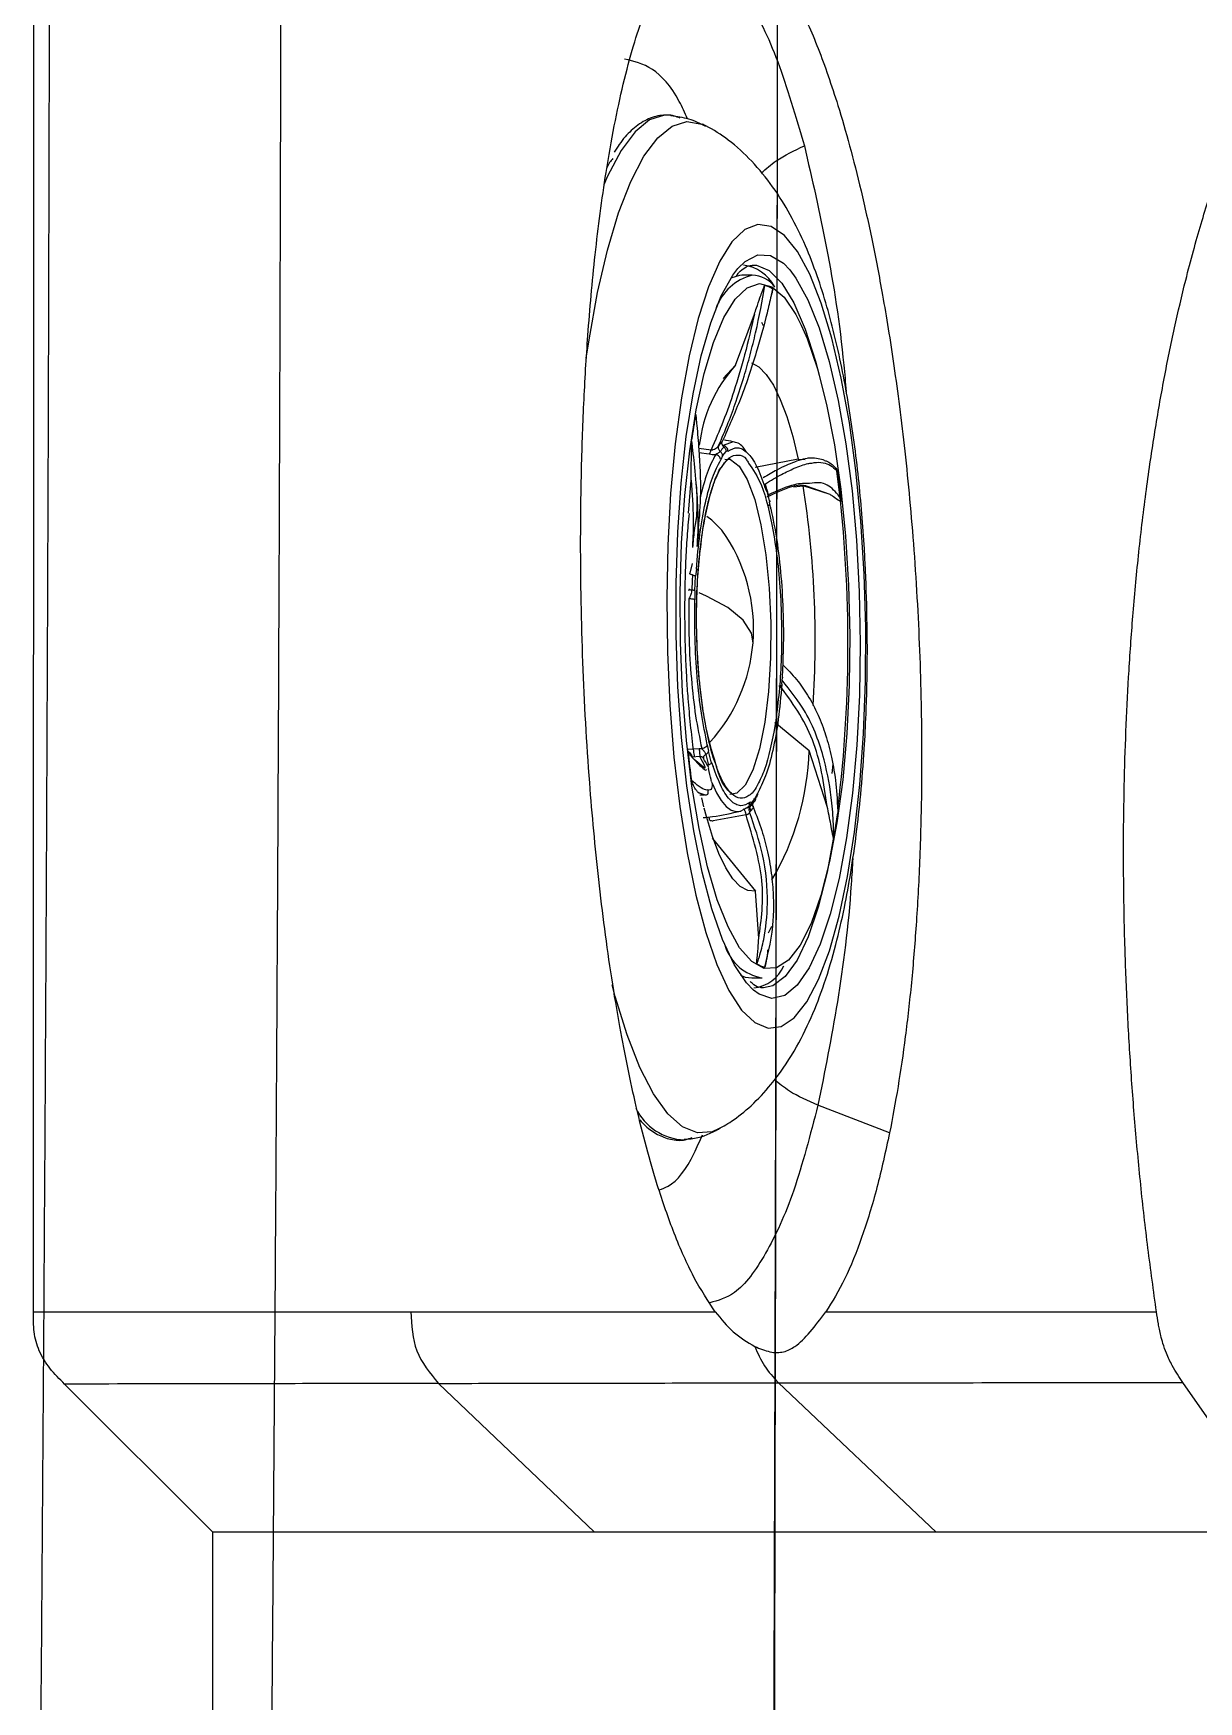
# Model space of a CAD drawing. Header units: inches. Extents: x 2 to 87, y 6 to 129.
# Drawn here: x 9.291 to 11.562, y 36.409 to 39.662 of the extents above; entities that cross this region are included whole.
import ezdxf

# ---------------------------------------------------------------- set-up
doc = ezdxf.new("R2010")
doc.units = ezdxf.units.IN
doc.header["$MEASUREMENT"] = 0
doc.layers.add('1', color=4, linetype='Continuous')

# ---------------------------------------------------------------- blocks, each defined once
blk = doc.blocks.new('2020 HS PILLOW')
at = {"layer": '1', "color": 2}
for points, knots in [([(5.8034, -0.0127), (5.5758, -0.0117), (5.1207, -0.0097), (4.4379, -0.0073), (3.7551, -0.0052), (3.0724, -0.0034), (2.3896, -0.0021), (1.7069, -0.001), (1.0241, -0.0003), (0.3414, 0), (-0.3414, 0), (-1.0241, -0.0003), (-1.7069, -0.001), (-2.3896, -0.0021), (-3.0724, -0.0034), (-3.7551, -0.0052), (-4.4379, -0.0073), (-5.1207, -0.0097), (-5.5758, -0.0117), (-5.8034, -0.0127)], [0, 0, 0, 0, 0.058824, 0.117648, 0.176472, 0.235295, 0.294119, 0.352942, 0.411765, 0.470588, 0.529412, 0.588235, 0.647058, 0.705881, 0.764705, 0.823528, 0.882352, 0.941176, 1, 1, 1, 1]), ([(5.8027, -0.0093), (4.0523, -0.005), (0.1838, 0.0045), (-3.6846, -0.0044), (-5.8027, -0.0093)], [0, 0, 0, 0, 0.452479, 1, 1, 1, 1]), ([(-5.1105, -0.9929), (-5.0125, -0.992), (-4.8162, -0.9901), (-4.5213, -0.9874), (-4.2256, -0.9849), (-3.929, -0.9826), (-3.6317, -0.9804), (-3.3335, -0.9784), (-3.0345, -0.9766), (-2.7347, -0.9749), (-2.4341, -0.9734), (-2.1327, -0.9721), (-1.8304, -0.9709), (-1.5274, -0.9699), (-1.2235, -0.9691), (-0.9188, -0.9685), (-0.6132, -0.968), (-0.3069, -0.9677), (0.0908, -0.9676), (0.5785, -0.9679), (1.1551, -0.9689), (1.7288, -0.9705), (2.2996, -0.9727), (2.8674, -0.9755), (3.4323, -0.979), (3.9943, -0.983), (4.5534, -0.9876), (4.9251, -0.9912), (5.1105, -0.9929)], [0, 0, 0, 0, 0.028776, 0.057631, 0.086566, 0.11558, 0.144673, 0.173846, 0.203098, 0.232429, 0.26184, 0.291331, 0.320902, 0.350552, 0.380282, 0.410091, 0.439981, 0.46995, 0.5, 0.556693, 0.613101, 0.669223, 0.725062, 0.780616, 0.835887, 0.890874, 0.945579, 1, 1, 1, 1]), ([(5.1101, -1.4421), (5.0128, -1.4412), (4.8181, -1.4394), (4.5261, -1.4369), (4.2341, -1.4345), (3.9421, -1.4324), (3.6501, -1.4303), (3.3581, -1.4285), (3.0661, -1.4267), (2.7741, -1.4252), (2.4821, -1.4238), (2.1901, -1.4225), (1.8981, -1.4214), (1.606, -1.4205), (1.314, -1.4197), (1.022, -1.4191), (0.73, -1.4186), (0.438, -1.4183), (0.146, -1.4182), (-0.146, -1.4182), (-0.438, -1.4183), (-0.73, -1.4186), (-1.022, -1.4191), (-1.314, -1.4197), (-1.606, -1.4205), (-1.8981, -1.4214), (-2.1901, -1.4225), (-2.4821, -1.4238), (-2.7741, -1.4252), (-3.0661, -1.4267), (-3.3581, -1.4285), (-3.6501, -1.4303), (-3.9421, -1.4324), (-4.2341, -1.4345), (-4.5261, -1.4369), (-4.8181, -1.4394), (-5.0128, -1.4412), (-5.1101, -1.4421)], [0, 0, 0, 0, 0.028576, 0.05715, 0.085725, 0.114298, 0.142871, 0.171443, 0.200015, 0.228587, 0.257158, 0.285728, 0.314298, 0.342868, 0.371438, 0.400008, 0.428577, 0.457146, 0.485715, 0.514285, 0.542854, 0.571423, 0.599992, 0.628562, 0.657132, 0.685702, 0.714272, 0.742842, 0.771413, 0.799985, 0.828557, 0.857129, 0.885702, 0.914275, 0.94285, 0.971424, 1, 1, 1, 1])]:
    blk.add_open_spline(points, degree=3, knots=knots, dxfattribs=at)
blk = doc.blocks.new('2026 STRIDE')
at = {"layer": '1', "color": 3}
for p, q in [((6.9581, 16.0595), (6.9599, 23.1998)), ((8.359, 18.1003), (8.3609, 18.1003)), ((8.3588, 18.0806), (8.3387, 18.0803)), ((8.3266, 17.9051), (8.3632, 18.0044)), ((8.3811, 17.9817), (8.3779, 17.9886)), ((8.0357, 17.9187), (8.041, 17.9546)), ((8.3266, 17.9051), (8.3024, 17.8788)), ((8.2551, 17.735), (8.2754, 17.732)), ((8.2552, 17.7433), (8.2787, 17.7398)), ((8.3014, 17.7285), (8.2977, 17.7203)), ((8.3014, 17.7285), (8.3083, 17.7367)), ((8.3218, 17.7555), (8.3026, 17.7486)), ((8.3026, 17.7486), (8.3038, 17.7452)), ((8.3121, 17.7375), (8.3083, 17.7367)), ((8.4484, 17.7218), (8.365, 17.7054)), ((8.4484, 17.7218), (8.4622, 17.7212)), ((8.4767, 17.724), (8.4676, 17.7239)), ((8.2349, 17.6164), (8.2399, 17.6807)), ((8.3875, 17.6586), (8.3838, 17.6677)), ((8.393, 17.641), (8.3873, 17.6621)), ((8.4393, 17.668), (8.4583, 17.6697)), ((8.5107, 17.6529), (8.4583, 17.6697)), ((8.5107, 17.6529), (8.465, 17.6691)), ((8.3875, 17.6586), (8.393, 17.6381)), ((8.3953, 17.6253), (8.393, 17.6381)), ((8.2421, 17.5185), (8.2376, 17.4994)), ((8.2502, 17.5074), (8.2486, 17.4937)), ((8.2362, 17.4683), (8.2351, 17.4649)), ((8.2473, 17.465), (8.2486, 17.4937)), ((8.2473, 17.465), (8.2474, 17.4478)), ((8.4196, 17.3253), (8.4195, 17.3425)), ((8.4182, 17.2966), (8.4196, 17.3253)), ((8.4167, 17.2829), (8.4182, 17.2966)), ((8.4034, 17.2088), (8.4698, 17.1538)), ((8.2345, 17.1563), (8.2557, 17.1576)), ((8.2569, 17.1419), (8.2423, 17.141)), ((8.2557, 17.1576), (8.2607, 17.1574)), ((8.2715, 17.1651), (8.2738, 17.1522)), ((8.2793, 17.1317), (8.2738, 17.1522)), ((8.5053, 17.0446), (8.4698, 17.1538)), ((8.2457, 17.1368), (8.2641, 17.1218)), ((8.2632, 17.1402), (8.2641, 17.1413)), ((8.2793, 17.1317), (8.2831, 17.1227)), ((8.5151, 17.1087), (8.5169, 17.1274)), ((8.257, 17.0702), (8.2535, 17.0721)), ((8.2535, 17.0721), (8.2637, 17.0686)), ((8.257, 17.0673), (8.2663, 17.0674)), ((8.265, 17.0437), (8.2609, 17.0615)), ((8.3548, 17.0528), (8.3586, 17.0536)), ((8.3569, 17.0469), (8.3644, 17.056)), ((8.3655, 17.0619), (8.3586, 17.0536)), ((8.3655, 17.0619), (8.3691, 17.07)), ((8.3469, 17.0284), (8.2828, 17.0169)), ((8.3565, 17.0366), (8.3541, 17.0432)), ((8.2808, 16.9828), (8.3652, 16.8795)), ((8.3717, 16.7873), (8.3652, 16.8795)), ((8.3909, 16.798), (8.3973, 16.8115)), ((8.358, 16.7104), (8.3781, 16.7107)), ((8.3807, 16.691), (8.376, 16.6912)), ((8.6268, 16.4087), (8.4871, 16.4624)), ((7.3076, 15.6296), (7.0189, 15.9185)), ((7.7476, 15.9198), (8.0518, 15.6296)), ((8.41, 15.9209), (8.7172, 15.6296)), ((9.4017, 15.6296), (9.1985, 15.9216)), ((7.3076, 12.0853), (7.3076, 15.6296))]:
    blk.add_line(p, q, dxfattribs=at)
at = {"layer": '1', "color": 3, "flags": 128}
for points in [[(8.041, 17.9546), (8.0576, 18.0466), (8.0769, 18.1295), (8.0986, 18.2021), (8.1224, 18.2633), (8.148, 18.3123), (8.175, 18.3484), (8.2031, 18.3711), (8.2318, 18.3801), (8.2607, 18.3753), (8.2654, 18.3732)], [(8.1992, 18.3921), (8.1881, 18.3923), (8.159, 18.3832), (8.1306, 18.3602), (8.1033, 18.3236), (8.0773, 18.2739), (8.07, 18.2568)], [(8.221, 17.8415), (8.2089, 17.7515), (8.2, 17.6552), (8.1944, 17.5543), (8.1923, 17.4506), (8.1936, 17.3458), (8.1983, 17.242), (8.2064, 17.1409), (8.2178, 17.0444), (8.2321, 16.9541), (8.2492, 16.8717), (8.2687, 16.7987), (8.2903, 16.7363), (8.3137, 16.6857), (8.3383, 16.6478), (8.3639, 16.6232), (8.3898, 16.6124), (8.4156, 16.6156), (8.4409, 16.6327), (8.4653, 16.6635), (8.4882, 16.7073), (8.5094, 16.7634), (8.5283, 16.8308), (8.5447, 16.9082), (8.5583, 16.9944), (8.5688, 17.0877), (8.5761, 17.1866), (8.58, 17.2891), (8.5804, 17.3936), (8.5774, 17.4981), (8.5709, 17.6008), (8.5612, 17.6998), (8.5483, 17.7934), (8.5326, 17.88), (8.5142, 17.9578), (8.4936, 18.0257), (8.4711, 18.0823), (8.447, 18.1267), (8.4219, 18.158), (8.3961, 18.1757), (8.3702, 18.1795), (8.3445, 18.1693), (8.3196, 18.1454), (8.2959, 18.108), (8.2738, 18.058), (8.2538, 17.9961), (8.236, 17.9235), (8.221, 17.8415)], [(8.3312, 18.0935), (8.3451, 18.1072), (8.3697, 18.1202), (8.3948, 18.1191), (8.4197, 18.1039), (8.432, 18.0911)], [(8.3614, 16.6867), (8.3477, 16.7008), (8.3237, 16.7365), (8.3011, 16.785), (8.2802, 16.8454), (8.2615, 16.9165), (8.2452, 16.997), (8.2318, 17.0852), (8.2214, 17.1794), (8.2143, 17.2779), (8.2107, 17.3787), (8.2105, 17.4798), (8.2138, 17.5793), (8.2205, 17.6752), (8.2305, 17.7657), (8.2437, 17.8489), (8.2596, 17.9234), (8.2782, 17.9876), (8.2988, 18.0403), (8.3213, 18.0804), (8.3312, 18.0935)], [(8.3609, 18.1003), (8.3673, 18.0999), (8.3922, 18.0894), (8.4166, 18.0648), (8.4401, 18.0266), (8.4622, 17.9755), (8.4824, 17.9126), (8.4897, 17.885)], [(8.432, 18.0911), (8.4441, 18.0749), (8.4674, 18.0327), (8.4892, 17.9781), (8.5091, 17.9122), (8.5266, 17.8362), (8.5415, 17.7517), (8.5535, 17.6602), (8.5622, 17.5636), (8.5676, 17.4638), (8.5695, 17.3626), (8.568, 17.262), (8.5629, 17.1641), (8.5545, 17.0707), (8.5429, 16.9836)], [(8.5241, 17.0128), (8.5099, 16.9372), (8.4929, 16.8713), (8.4737, 16.8166), (8.4525, 16.7743), (8.4299, 16.7453), (8.4062, 16.73), (8.3821, 16.729), (8.358, 16.7422), (8.3345, 16.7693), (8.312, 16.8098), (8.291, 16.8628), (8.2721, 16.9271), (8.2555, 17.0015), (8.2416, 17.0842), (8.2307, 17.1735), (8.2231, 17.2677), (8.219, 17.3645), (8.2183, 17.462), (8.2212, 17.5581), (8.2275, 17.6508), (8.2372, 17.738), (8.2499, 17.8179), (8.2656, 17.8888), (8.2837, 17.9492), (8.304, 17.9978), (8.3259, 18.0336), (8.3491, 18.0558), (8.3731, 18.064), (8.3972, 18.0579), (8.4211, 18.0377), (8.4442, 18.0038), (8.4547, 17.983)], [(8.3387, 18.0803), (8.3345, 18.0801), (8.3174, 18.0746)], [(8.4547, 17.983), (8.466, 17.9569), (8.486, 17.8981), (8.5038, 17.8286), (8.5191, 17.7499), (8.5315, 17.6636), (8.5408, 17.5716), (8.5467, 17.4759), (8.5491, 17.3784), (8.548, 17.2814), (8.5434, 17.1867), (8.5354, 17.0966), (8.5241, 17.0128)], [(8.3578, 17.9099), (8.3717, 17.902), (8.3862, 17.8872), (8.4002, 17.8658), (8.4136, 17.8382), (8.4262, 17.8047), (8.4379, 17.7657), (8.4484, 17.7218)], [(8.3058, 17.7217), (8.3166, 17.7211), (8.3334, 17.7084), (8.3493, 17.6821), (8.3638, 17.6432), (8.3761, 17.5935), (8.3856, 17.5351), (8.3921, 17.4705), (8.3952, 17.4027), (8.3947, 17.3345), (8.3907, 17.2689), (8.3834, 17.2089), (8.3731, 17.157), (8.3602, 17.1155), (8.3453, 17.0862), (8.329, 17.0703), (8.3151, 17.068)], [(8.2998, 17.5833), (8.2805, 17.6027), (8.2705, 17.6098)], [(8.3606, 17.3635), (8.3578, 17.3828), (8.3416, 17.4079), (8.3118, 17.4323), (8.2698, 17.4548), (8.2556, 17.4609)], [(8.2816, 17.0889), (8.2895, 17.0715), (8.2987, 17.0562), (8.3081, 17.0448), (8.3178, 17.0376), (8.3275, 17.0346), (8.3321, 17.0347)], [(8.3652, 16.8795), (8.3505, 16.8808), (8.3358, 16.8889), (8.3213, 16.9037), (8.3073, 16.9251), (8.2939, 16.9527), (8.2813, 16.9862), (8.2697, 17.0252), (8.2655, 17.0415)], [(8.3321, 17.0347), (8.3372, 17.0359), (8.3467, 17.0414)], [(8.5249, 17.0322), (8.5195, 16.9952), (8.505, 16.9167), (8.4877, 16.8481), (8.4681, 16.7905), (8.4465, 16.7453), (8.4233, 16.7133), (8.3991, 16.6952), (8.3807, 16.691)], [(8.5429, 16.9836), (8.5284, 16.9045), (8.5111, 16.835), (8.4914, 16.7764), (8.4698, 16.7299), (8.4466, 16.6964), (8.4224, 16.6764), (8.3974, 16.6705), (8.3724, 16.6787), (8.3614, 16.6867)], [(8.2935, 16.4159), (8.281, 16.4106), (8.2521, 16.4085), (8.2232, 16.4202), (8.1946, 16.4457), (8.1669, 16.4844), (8.1402, 16.5359), (8.1151, 16.5994), (8.0919, 16.6741), (8.0858, 16.6968)], [(8.3365, 16.7156), (8.3452, 16.7121), (8.358, 16.7104)]]:
    blk.add_lwpolyline(points, dxfattribs=at)
at = {"layer": '1', "color": 3}
for centre, radius, start, end in [((8.3315, 18.0203), 0.0805, 28.4197, 82.3339), ((8.3849, 17.9816), 0.1024, 104.7649, 159.9709), ((8.3557, 18.0203), 0.0604, 37.8578, 87.0798), ((8.3721, 18.01), 0.0515, 58.9433, 76.9739), ((8.5351, 17.7168), 0.281, 137.922, 173.4432), ((9.7204, 17.5409), 1.4956, 169.6879, 171.5914), ((8.3521, 17.7059), 0.0721, 135.3883, 144.4233), ((8.3535, 17.6962), 0.0698, 135.3882, 144.4233), ((5.8955, 17.362), 2.6501, 353.0276, 7.4001), ((6.461, 17.4109), 2.0849, 6.3426, 7.8681), ((7.8506, 17.5178), 0.5564, 13.9835, 16.2949), ((6.5385, 17.3684), 1.9434, 356.2662, 8.9205), ((8.0317, 17.3909), 0.33, 355.2328, 35.659), ((9.5775, 17.4175), 1.3371, 176.6306, 177.8917), ((8.0317, 17.3909), 0.33, 317.9447, 355.2328), ((10.3059, 17.3808), 2.0849, 186.3426, 187.868), ((8.7912, 17.2762), 0.5387, 193.9829, 196.2952), ((7.9438, 17.1681), 0.5262, 329.5715, 358.4387), ((8.3056, 17.094), 0.0698, 315.3882, 324.4233), ((8.2816, 17.0299), 0.013, 242.7016, 275.2295), ((8.3027, 17.0842), 0.0721, 315.3884, 324.4233), ((7.0464, 17.2508), 1.4957, 349.6879, 351.5916), ((8.3936, 16.8013), 0.092, 198.1877, 260.2173), ((8.3531, 16.7647), 0.0744, 276.8681, 335.6066), ((8.3948, 16.7817), 0.0515, 238.9433, 256.9739), ((8.2306, 16.5038), 0.1091, 205.6074, 267.9371)]:
    blk.add_arc(centre, radius, start, end, dxfattribs=at)
for points, knots in [([(9.147, 16.0591), (9.1412, 16.1005), (9.1298, 16.1826), (9.1159, 16.3062), (9.1045, 16.4283), (9.0956, 16.5485), (9.0891, 16.6666), (9.0849, 16.7794), (9.0828, 16.8878), (9.0825, 16.993), (9.0841, 17.0987), (9.0876, 17.2046), (9.0932, 17.313), (9.1012, 17.4254), (9.1123, 17.5434), (9.1265, 17.6614), (9.1431, 17.7742), (9.1614, 17.8793), (9.1815, 17.9778), (9.2009, 18.0603), (9.2185, 18.1274), (9.2335, 18.1803), (9.2485, 18.2294), (9.2635, 18.2748), (9.2783, 18.3167), (9.2928, 18.3554), (9.3101, 18.3986), (9.3305, 18.4458), (9.3543, 18.4961), (9.3784, 18.5423), (9.4025, 18.5845), (9.4266, 18.6231), (9.4506, 18.6581), (9.4728, 18.6877), (9.4933, 18.7127), (9.5119, 18.734), (9.5307, 18.7538), (9.5495, 18.7721), (9.5685, 18.7891), (9.5874, 18.8048), (9.6246, 18.8328), (9.681, 18.8662), (9.7584, 18.8935), (9.8229, 18.9023), (9.8733, 18.9018), (9.9093, 18.8983), (9.9456, 18.8916), (9.9822, 18.8817), (10.019, 18.8687), (10.0561, 18.8525), (10.0911, 18.8344), (10.1241, 18.8148), (10.1551, 18.7943), (10.1863, 18.7716), (10.2176, 18.7467), (10.2624, 18.7078), (10.3212, 18.6501), (10.3937, 18.567), (10.46, 18.4793), (10.5201, 18.3899), (10.5743, 18.3012), (10.6279, 18.2046), (10.6812, 18.0989), (10.732, 17.9878), (10.78, 17.8725), (10.8259, 17.7511), (10.8663, 17.6331), (10.9048, 17.5092), (10.9353, 17.4009), (10.9653, 17.2835), (10.9912, 17.1715), (11.0156, 17.0529), (11.0378, 16.9312), (11.0577, 16.8043), (11.0752, 16.6705), (11.0902, 16.5279), (11.1016, 16.3763), (11.1089, 16.2156), (11.1095, 16.1114), (11.1097, 16.0602)], [0, 0, 0, 0, 0.0149771, 0.0296905, 0.0441417, 0.0583327, 0.0722648, 0.0859397, 0.0983257, 0.1108928, 0.1236396, 0.1365649, 0.1496673, 0.1638395, 0.1790077, 0.195164, 0.2105997, 0.2251547, 0.2396337, 0.2538678, 0.2628523, 0.2714536, 0.2796732, 0.2875131, 0.2949746, 0.3020592, 0.3087682, 0.3194936, 0.3299053, 0.3400053, 0.3497956, 0.3592779, 0.368454, 0.3773253, 0.3840743, 0.3907467, 0.3973431, 0.4038639, 0.4103096, 0.4166804, 0.4229769, 0.4472221, 0.471047, 0.4944716, 0.5048944, 0.5153171, 0.5257417, 0.5361699, 0.5466038, 0.557045, 0.5674955, 0.5761401, 0.5848276, 0.5935593, 0.6023363, 0.6111599, 0.631397, 0.6521347, 0.6733932, 0.6893795, 0.705918, 0.7230221, 0.7399421, 0.7579698, 0.7747796, 0.7911336, 0.8096716, 0.8231435, 0.8404373, 0.8516412, 0.8677048, 0.8822214, 0.8951613, 0.9118887, 0.9277843, 0.9428298, 0.9625032, 0.9815658, 1, 1, 1, 1]), ([(8.2871, 16.0593), (8.2729, 16.0808), (8.2453, 16.1224), (8.2075, 16.208), (8.1695, 16.3165), (8.1335, 16.4505), (8.1048, 16.5904), (8.0851, 16.7087), (8.0714, 16.8047), (8.0598, 16.9007), (8.0501, 16.9958), (8.0382, 17.136), (8.0276, 17.3248), (8.0238, 17.5286), (8.0257, 17.6968), (8.0304, 17.8318), (8.0372, 17.9466), (8.045, 18.0428), (8.0529, 18.1224), (8.0626, 18.2028), (8.0748, 18.2874), (8.0898, 18.3723), (8.1077, 18.455), (8.1268, 18.5269), (8.1464, 18.5865), (8.1651, 18.6331), (8.1825, 18.6687), (8.1998, 18.698), (8.2175, 18.722), (8.2361, 18.741), (8.2546, 18.7543), (8.2728, 18.7622), (8.2926, 18.7657), (8.3142, 18.7634), (8.3377, 18.7536), (8.3611, 18.7368), (8.3841, 18.7134), (8.4131, 18.6757), (8.4479, 18.616), (8.488, 18.5251), (8.5217, 18.4282), (8.5493, 18.3331), (8.5716, 18.2452), (8.5931, 18.1481), (8.6105, 18.0572), (8.6245, 17.9749), (8.6355, 17.9024), (8.6464, 17.8228), (8.6567, 17.7361), (8.6662, 17.6427), (8.6745, 17.5428), (8.6811, 17.4399), (8.6859, 17.3354), (8.6892, 17.2145), (8.6896, 17.0809), (8.6859, 16.9408), (8.6791, 16.815), (8.6697, 16.7008), (8.6578, 16.5957), (8.6437, 16.4974), (8.6324, 16.4381), (8.6268, 16.4087)], [0, 0, 0, 0, 0.025448, 0.049312, 0.071631, 0.102267, 0.129597, 0.145075, 0.160033, 0.174476, 0.188411, 0.201841, 0.234837, 0.267538, 0.286642, 0.30618, 0.326153, 0.338295, 0.351152, 0.36472, 0.378997, 0.396326, 0.413383, 0.430941, 0.44675, 0.46096, 0.473578, 0.484609, 0.497274, 0.509516, 0.521339, 0.532744, 0.543734, 0.558007, 0.572093, 0.585994, 0.599715, 0.613258, 0.637784, 0.662632, 0.68783, 0.703621, 0.719924, 0.736755, 0.754128, 0.76443, 0.775503, 0.78736, 0.800013, 0.813478, 0.827473, 0.842279, 0.856633, 0.871135, 0.892872, 0.913081, 0.931718, 0.949111, 0.966292, 0.983257, 1, 1, 1, 1]), ([(8.2233, 18.7169), (8.2448, 18.7124), (8.2879, 18.7034), (8.3508, 18.6252), (8.4101, 18.5056), (8.4438, 18.3903), (8.4606, 18.3326)], [0, 0, 0, 0, 0.25, 0.5, 0.75, 1, 1, 1, 1]), ([(8.2332, 18.3853), (8.2278, 18.397), (8.2062, 18.4441), (8.1644, 18.4891), (8.1284, 18.4976), (8.1104, 18.5019)], [0, 0, 0, 0, 0.142705, 0.571352, 1, 1, 1, 1]), ([(8.2186, 18.3866), (8.2149, 18.3882), (8.202, 18.3936), (8.178, 18.393), (8.1493, 18.3835), (8.1233, 18.3636), (8.1038, 18.3426), (8.0935, 18.3257), (8.0903, 18.3206)], [0, 0, 0, 0, 0.082286, 0.283094, 0.493412, 0.70526, 0.910192, 1, 1, 1, 1]), ([(8.2689, 18.3706), (8.2581, 18.376), (8.237, 18.3865), (8.2124, 18.3896), (8.2004, 18.391)], [0, 0, 0, 0, 0.51423, 1, 1, 1, 1]), ([(8.583, 17.3987), (8.5822, 17.4341), (8.5811, 17.4838), (8.5772, 17.556), (8.5729, 17.6161), (8.5664, 17.6857), (8.558, 17.7558), (8.5476, 17.8255), (8.5353, 17.8932), (8.5212, 17.9581), (8.5048, 18.0205), (8.4858, 18.0804), (8.4628, 18.1398), (8.435, 18.1972), (8.4006, 18.2528), (8.3599, 18.3031), (8.3147, 18.3443), (8.2814, 18.3656), (8.2642, 18.3738), (8.2619, 18.3749)], [0, 0, 0, 0, 0.082843, 0.11601, 0.170719, 0.226708, 0.286002, 0.346981, 0.409029, 0.471678, 0.534798, 0.600977, 0.66796, 0.740965, 0.808697, 0.873688, 0.936121, 0.991217, 1, 1, 1, 1]), ([(8.3767, 18.2799), (8.386, 18.2881), (8.4098, 18.3091), (8.4413, 18.3237), (8.4606, 18.3326)], [0, 0, 0, 0, 0.389279, 1, 1, 1, 1]), ([(8.4606, 18.3326), (8.4756, 18.268), (8.5055, 18.1388), (8.532, 17.9712), (8.5406, 17.8712), (8.5421, 17.8539)], [0, 0, 0, 0, 0.45289, 0.90578, 1, 1, 1, 1]), ([(8.0876, 18.3079), (8.0854, 18.3056), (8.0813, 18.3014), (8.0776, 18.2935), (8.0758, 18.2898)], [0, 0, 0, 0, 0.533796, 1, 1, 1, 1]), ([(8.3275, 18.079), (8.3292, 18.0811), (8.3353, 18.0887), (8.345, 18.0955), (8.3537, 18.1001), (8.3583, 18.0997), (8.3598, 18.0996)], [0, 0, 0, 0, 0.132892, 0.470308, 0.82691, 1, 1, 1, 1]), ([(8.2934, 17.7479), (8.2999, 17.7629), (8.3124, 17.7918), (8.3289, 17.8374), (8.343, 17.8819), (8.3555, 17.9265), (8.3709, 17.9886), (8.3784, 18.0306), (8.3837, 18.0601)], [0, 0, 0, 0, 0.135552, 0.260798, 0.405842, 0.535564, 0.673856, 1, 1, 1, 1]), ([(8.3986, 18.0541), (8.3985, 18.0535), (8.3982, 18.052), (8.3973, 18.0474), (8.3941, 18.0327), (8.3859, 17.9971), (8.3682, 17.9322), (8.3404, 17.8458), (8.3131, 17.7844), (8.3007, 17.7565)], [0, 0, 0, 0, 0.007325, 0.019566, 0.058651, 0.192116, 0.441769, 0.746986, 1, 1, 1, 1]), ([(8.3632, 18.0044), (8.3646, 18.0085), (8.3683, 18.0196), (8.3733, 18.0342), (8.3777, 18.0467), (8.3804, 18.0538), (8.382, 18.0576), (8.3829, 18.0594), (8.3834, 18.0601), (8.3836, 18.0601), (8.3837, 18.0601)], [0, 0, 0, 0, 0.191797, 0.519572, 0.729704, 0.856737, 0.930022, 0.970712, 0.992634, 1, 1, 1, 1]), ([(8.3986, 18.0541), (8.3987, 18.054), (8.3987, 18.054), (8.3988, 18.0538), (8.3988, 18.0535), (8.3988, 18.053), (8.3987, 18.052), (8.3981, 18.0485), (8.3972, 18.0449), (8.3962, 18.0422), (8.396, 18.0416)], [0, 0, 0, 0, 0.023934, 0.048104, 0.069985, 0.093899, 0.134788, 0.262482, 0.849683, 1, 1, 1, 1]), ([(8.3632, 18.0044), (8.3574, 17.9785), (8.3466, 17.9309), (8.3254, 17.859), (8.3035, 17.7962), (8.2869, 17.7584), (8.2787, 17.7398)], [0, 0, 0, 0, 0.317509, 0.5834805, 0.7948327, 1, 1, 1, 1]), ([(8.2489, 17.8086), (8.249, 17.8078), (8.2493, 17.8054), (8.25, 17.7985), (8.2522, 17.7765), (8.2562, 17.7269), (8.2598, 17.6563), (8.2558, 17.6092), (8.2539, 17.5868)], [0, 0, 0, 0, 0.010941, 0.029225, 0.08761, 0.286985, 0.659919, 1, 1, 1, 1]), ([(8.2399, 17.6807), (8.24, 17.6855), (8.2402, 17.6986), (8.2404, 17.7176), (8.2404, 17.7354), (8.2405, 17.7478), (8.2404, 17.7555), (8.2408, 17.7592), (8.2409, 17.7596)], [0, 0, 0, 0, 0.191782, 0.518998, 0.728969, 0.85611, 0.98384, 1, 1, 1, 1]), ([(8.2518, 17.5513), (8.2526, 17.5636), (8.2545, 17.5926), (8.2525, 17.6449), (8.248, 17.7025), (8.2431, 17.7415), (8.2409, 17.7596)], [0, 0, 0, 0, 0.2042425, 0.4843169, 0.7616322, 1, 1, 1, 1]), ([(8.2878, 17.7309), (8.282, 17.72), (8.2706, 17.6987), (8.2618, 17.6635), (8.2574, 17.6462)], [0, 0, 0, 0, 0.5102008, 1, 1, 1, 1]), ([(8.2754, 17.732), (8.2757, 17.7324), (8.2763, 17.7331), (8.2772, 17.735), (8.2781, 17.7373), (8.2785, 17.739), (8.2787, 17.7398)], [0, 0, 0, 0, 0.245337, 0.5, 0.754663, 1, 1, 1, 1]), ([(8.2754, 17.732), (8.2773, 17.7316), (8.2814, 17.7309), (8.2855, 17.7309), (8.2878, 17.7309)], [0, 0, 0, 0, 0.459354, 1, 1, 1, 1]), ([(8.2787, 17.7398), (8.2794, 17.7399), (8.2809, 17.74), (8.284, 17.7408), (8.2876, 17.7424), (8.2913, 17.7449), (8.2927, 17.7469), (8.2934, 17.7479)], [0, 0, 0, 0, 0.111469, 0.230184, 0.482261, 0.743373, 1, 1, 1, 1]), ([(8.2967, 17.7368), (8.2954, 17.7356), (8.2932, 17.7335), (8.2894, 17.7317), (8.2878, 17.7309)], [0, 0, 0, 0, 0.571403, 1, 1, 1, 1]), ([(8.3038, 17.7452), (8.303, 17.746), (8.3014, 17.7476), (8.3001, 17.7508), (8.2999, 17.7539), (8.3005, 17.7557), (8.3007, 17.7565)], [0, 0, 0, 0, 0.266689, 0.531115, 0.778754, 1, 1, 1, 1]), ([(8.3018, 17.7095), (8.3059, 17.7152), (8.3153, 17.7282), (8.3309, 17.7304), (8.344, 17.7288), (8.3506, 17.7164), (8.352, 17.7138)], [0, 0, 0, 0, 0.25498, 0.587103, 0.912323, 1, 1, 1, 1]), ([(8.3266, 17.7546), (8.3205, 17.7561), (8.3133, 17.7579), (8.306, 17.7587), (8.3049, 17.7589)], [0, 0, 0, 0, 0.851304, 1, 1, 1, 1]), ([(8.3121, 17.7375), (8.3182, 17.7409), (8.3305, 17.7477), (8.3495, 17.7366), (8.3678, 17.7113), (8.3785, 17.6821), (8.3838, 17.6677)], [0, 0, 0, 0, 0.247011, 0.5, 0.752989, 1, 1, 1, 1]), ([(8.3469, 17.737), (8.345, 17.74), (8.3369, 17.7525), (8.3283, 17.7542), (8.3218, 17.7555)], [0, 0, 0, 0, 0.235443, 1, 1, 1, 1]), ([(8.2502, 17.5074), (8.2522, 17.5306), (8.2564, 17.5776), (8.2674, 17.6381), (8.2811, 17.6884), (8.2922, 17.7097), (8.2977, 17.7203)], [0, 0, 0, 0, 0.247011, 0.5, 0.752989, 1, 1, 1, 1]), ([(8.2521, 17.4739), (8.2522, 17.4781), (8.253, 17.4962), (8.2555, 17.5272), (8.2598, 17.566), (8.2654, 17.6023), (8.2723, 17.6351), (8.28, 17.6631), (8.2882, 17.6854), (8.2954, 17.7006), (8.2999, 17.7071), (8.3015, 17.7094)], [0, 0, 0, 0, 0.039065, 0.168126, 0.297512, 0.43142, 0.565047, 0.695747, 0.820527, 0.935307, 1, 1, 1, 1]), ([(8.2628, 17.5853), (8.2692, 17.617), (8.2792, 17.6656), (8.294, 17.7007), (8.3006, 17.7081), (8.3018, 17.7095)], [0, 0, 0, 0, 0.6002376, 0.923356, 1, 1, 1, 1]), ([(8.3015, 17.7094), (8.3023, 17.7107), (8.3047, 17.7146), (8.3091, 17.7193), (8.3145, 17.7237), (8.3157, 17.7242), (8.3162, 17.7244)], [0, 0, 0, 0, 0.134764, 0.421908, 0.791421, 1, 1, 1, 1]), ([(8.352, 17.7138), (8.3606, 17.7017), (8.3792, 17.6754), (8.3977, 17.5991), (8.4089, 17.522), (8.4148, 17.4557), (8.4158, 17.4097), (8.4163, 17.3866)], [0, 0, 0, 0, 0.244762, 0.531076, 0.685203, 0.842602, 1, 1, 1, 1]), ([(8.5001, 17.7194), (8.4918, 17.7218), (8.4756, 17.7265), (8.4435, 17.7181), (8.4121, 17.7038), (8.3896, 17.6906), (8.3805, 17.6853)], [0, 0, 0, 0, 0.300536, 0.584005, 0.831571, 1, 1, 1, 1]), ([(8.3846, 17.6739), (8.3954, 17.6803), (8.4157, 17.6922), (8.4432, 17.7054), (8.4628, 17.7128), (8.4729, 17.714), (8.4755, 17.7143)], [0, 0, 0, 0, 0.301298, 0.564334, 0.887508, 1, 1, 1, 1]), ([(8.4755, 17.7143), (8.4785, 17.7148), (8.488, 17.7165), (8.5012, 17.7145), (8.5155, 17.7084), (8.5226, 17.7005), (8.5263, 17.6964)], [0, 0, 0, 0, 0.129205, 0.414369, 0.69825, 1, 1, 1, 1]), ([(8.5001, 17.7194), (8.502, 17.7187), (8.5072, 17.7167), (8.5139, 17.7124), (8.5196, 17.7072), (8.5229, 17.7032), (8.5247, 17.7004), (8.5257, 17.6984), (8.5261, 17.6972), (8.5262, 17.6965), (8.5263, 17.6964)], [0, 0, 0, 0, 0.191801, 0.519634, 0.729787, 0.856818, 0.93009, 0.970764, 0.992671, 1, 1, 1, 1]), ([(8.2399, 17.6807), (8.2418, 17.6549), (8.2453, 17.6086), (8.2435, 17.5693), (8.2426, 17.5518)], [0, 0, 0, 0, 0.556258, 1, 1, 1, 1]), ([(8.2499, 17.6722), (8.2509, 17.6528), (8.2529, 17.6147), (8.2464, 17.5867), (8.2432, 17.5729)], [0, 0, 0, 0, 0.5075989, 1, 1, 1, 1]), ([(8.4708, 17.6744), (8.4616, 17.6745), (8.4399, 17.6747), (8.4085, 17.6604), (8.3905, 17.6523)], [0, 0, 0, 0, 0.426283, 1, 1, 1, 1]), ([(8.465, 17.6691), (8.4642, 17.6694), (8.4479, 17.6756), (8.4186, 17.6621), (8.3909, 17.6492)], [0, 0, 0, 0, 0.053431, 1, 1, 1, 1]), ([(8.5331, 17.6413), (8.533, 17.6416), (8.5325, 17.6424), (8.5312, 17.6448), (8.5267, 17.6521), (8.5144, 17.6658), (8.4972, 17.6781), (8.4772, 17.6753), (8.4708, 17.6744)], [0, 0, 0, 0, 0.013104, 0.035002, 0.104922, 0.343683, 0.790296, 1, 1, 1, 1]), ([(8.3905, 17.6523), (8.3908, 17.6517), (8.3915, 17.6508), (8.3914, 17.6496), (8.3906, 17.6488), (8.3898, 17.6484), (8.3887, 17.6482), (8.3878, 17.6481), (8.3873, 17.6481)], [0, 0, 0, 0, 0.277558, 0.532524, 0.651825, 0.767232, 0.882131, 1, 1, 1, 1]), ([(8.3929, 17.6411), (8.3931, 17.6407), (8.3933, 17.6397), (8.3931, 17.6387), (8.393, 17.6381)], [0, 0, 0, 0, 0.468767, 1, 1, 1, 1]), ([(8.5331, 17.6413), (8.5331, 17.6412), (8.5332, 17.6409), (8.5332, 17.6406), (8.5331, 17.6402), (8.533, 17.6399), (8.5327, 17.6395), (8.5315, 17.6392), (8.5264, 17.6417), (8.5194, 17.647), (8.5129, 17.6514), (8.5107, 17.6529)], [0, 0, 0, 0, 0.005501, 0.011055, 0.016084, 0.02158, 0.030977, 0.060324, 0.195274, 0.730604, 1, 1, 1, 1]), ([(8.2281, 17.3937), (8.2279, 17.4188), (8.2278, 17.4542), (8.2291, 17.5052), (8.231, 17.5471), (8.2336, 17.5867), (8.2358, 17.6086), (8.2366, 17.6162)], [0, 0, 0, 0, 0.322673, 0.453836, 0.668298, 0.885649, 1, 1, 1, 1]), ([(8.2527, 17.6207), (8.2502, 17.6083), (8.2459, 17.5868), (8.2436, 17.5605), (8.2426, 17.5494)], [0, 0, 0, 0, 0.575301, 1, 1, 1, 1]), ([(8.3953, 17.6253), (8.3994, 17.6054), (8.4076, 17.5652), (8.4156, 17.4937), (8.4201, 17.4181), (8.4197, 17.3675), (8.4195, 17.3425)], [0, 0, 0, 0, 0.2470114, 0.5, 0.7529886, 1, 1, 1, 1]), ([(8.2881, 17.1272), (8.2805, 17.1526), (8.2685, 17.1929), (8.2579, 17.2685), (8.2522, 17.3345), (8.25, 17.4032), (8.2513, 17.491), (8.2583, 17.5482), (8.2628, 17.5853)], [0, 0, 0, 0, 0.224158, 0.355654, 0.489942, 0.624229, 0.755726, 1, 1, 1, 1]), ([(8.2523, 17.5513), (8.2529, 17.5593), (8.2537, 17.5717), (8.2549, 17.5827), (8.2553, 17.5866)], [0, 0, 0, 0, 0.645569, 1, 1, 1, 1]), ([(8.2413, 17.4667), (8.2408, 17.4637), (8.2398, 17.4577), (8.2371, 17.4522), (8.2358, 17.4494)], [0, 0, 0, 0, 0.490746, 1, 1, 1, 1]), ([(8.2507, 17.394), (8.2506, 17.4166), (8.2505, 17.4435), (8.2518, 17.4696), (8.2521, 17.4739)], [0, 0, 0, 0, 0.835866, 1, 1, 1, 1]), ([(8.2358, 17.4494), (8.2355, 17.4233), (8.2351, 17.371), (8.2398, 17.2932), (8.248, 17.2197), (8.2565, 17.1781), (8.2607, 17.1574)], [0, 0, 0, 0, 0.25, 0.5, 0.75, 1, 1, 1, 1]), ([(8.2715, 17.1651), (8.2675, 17.1849), (8.2593, 17.2251), (8.2513, 17.2966), (8.2467, 17.3722), (8.2472, 17.4228), (8.2474, 17.4478)], [0, 0, 0, 0, 0.247011, 0.5, 0.752989, 1, 1, 1, 1]), ([(8.2468, 17.1413), (8.2462, 17.1451), (8.2433, 17.1641), (8.2389, 17.2026), (8.2345, 17.2504), (8.2314, 17.2961), (8.2291, 17.3423), (8.2284, 17.3756), (8.2281, 17.3937)], [0, 0, 0, 0, 0.055216, 0.272943, 0.478776, 0.629704, 0.79922, 1, 1, 1, 1]), ([(8.288, 17.1272), (8.2864, 17.1315), (8.28, 17.1483), (8.2713, 17.1854), (8.2629, 17.2326), (8.2577, 17.2745), (8.2542, 17.3128), (8.2517, 17.3516), (8.2511, 17.3795), (8.2507, 17.394)], [0, 0, 0, 0, 0.073299, 0.289676, 0.474304, 0.619109, 0.731905, 0.860199, 1, 1, 1, 1]), ([(8.2895, 16.4138), (8.2993, 16.4192), (8.3222, 16.4318), (8.3591, 16.4618), (8.4021, 16.5079), (8.442, 16.5668), (8.4747, 16.6323), (8.5008, 16.7006), (8.5217, 16.7714), (8.5384, 16.8442), (8.5516, 16.9163), (8.5622, 16.9899), (8.5711, 17.0704), (8.5772, 17.149), (8.5809, 17.2212), (8.5829, 17.2866), (8.5836, 17.3447), (8.5832, 17.3834), (8.583, 17.3987)], [0, 0, 0, 0, 0.03738, 0.087746, 0.144764, 0.226151, 0.304686, 0.381328, 0.464123, 0.53731, 0.602543, 0.66984, 0.735835, 0.809424, 0.863848, 0.909484, 0.964331, 1, 1, 1, 1]), ([(8.4163, 17.3866), (8.4161, 17.364), (8.4158, 17.2993), (8.4087, 17.2421), (8.404, 17.205)], [0, 0, 0, 0, 0.349939, 1, 1, 1, 1]), ([(8.4185, 17.3211), (8.4277, 17.3118), (8.4455, 17.2937), (8.4684, 17.2608), (8.4875, 17.2247), (8.5029, 17.1839), (8.5146, 17.1392), (8.5231, 17.0884), (8.525, 17.0512), (8.526, 17.0321)], [0, 0, 0, 0, 0.136039, 0.261937, 0.40799, 0.540278, 0.678402, 0.83502, 1, 1, 1, 1]), ([(8.4167, 17.2829), (8.4146, 17.2597), (8.4105, 17.2127), (8.3995, 17.1522), (8.3857, 17.1019), (8.3746, 17.0806), (8.3691, 17.07)], [0, 0, 0, 0, 0.2470114, 0.5, 0.7529886, 1, 1, 1, 1]), ([(8.5053, 17.0446), (8.4986, 17.0899), (8.4849, 17.1815), (8.4365, 17.2479), (8.4121, 17.2815)], [0, 0, 0, 0, 0.494868, 1, 1, 1, 1]), ([(8.5179, 16.9831), (8.5179, 16.984), (8.5179, 16.9863), (8.5178, 16.9933), (8.5173, 17.0153), (8.514, 17.065), (8.5001, 17.1431), (8.469, 17.2264), (8.4333, 17.2707), (8.4171, 17.2908)], [0, 0, 0, 0, 0.007324, 0.019565, 0.058649, 0.192116, 0.441769, 0.746986, 1, 1, 1, 1]), ([(8.418, 17.295), (8.4181, 17.2951), (8.4185, 17.2954), (8.4186, 17.296), (8.4183, 17.2964), (8.4182, 17.2966)], [0, 0, 0, 0, 0.221233, 0.620071, 1, 1, 1, 1]), ([(8.404, 17.205), (8.3977, 17.1724), (8.3881, 17.1233), (8.3742, 17.0962), (8.3696, 17.0871)], [0, 0, 0, 0, 0.663087, 1, 1, 1, 1]), ([(8.2337, 17.1504), (8.2337, 17.1506), (8.2337, 17.1508), (8.2337, 17.1512), (8.2337, 17.1515), (8.2338, 17.1518), (8.2339, 17.1522), (8.2346, 17.1525), (8.2373, 17.1499), (8.2402, 17.1452), (8.2422, 17.1411), (8.2427, 17.1401)], [0, 0, 0, 0, 0.006024, 0.012108, 0.017616, 0.023635, 0.033927, 0.066068, 0.213869, 0.800177, 1, 1, 1, 1]), ([(8.2337, 17.1504), (8.234, 17.1501), (8.2347, 17.1493), (8.2367, 17.1469), (8.2429, 17.1397), (8.2553, 17.1259), (8.2684, 17.1136), (8.2699, 17.1162), (8.2704, 17.117)], [0, 0, 0, 0, 0.012955, 0.034605, 0.103733, 0.33979, 0.781343, 1, 1, 1, 1]), ([(8.2557, 17.1576), (8.2557, 17.157), (8.2558, 17.1557), (8.256, 17.1535), (8.2563, 17.1509), (8.2565, 17.1483), (8.2566, 17.1459), (8.2568, 17.144), (8.2568, 17.1426), (8.2569, 17.1421), (8.2569, 17.1419)], [0, 0, 0, 0, 0.112211, 0.235183, 0.366441, 0.502102, 0.637431, 0.767756, 0.88937, 1, 1, 1, 1]), ([(8.2642, 17.1379), (8.2641, 17.1384), (8.2638, 17.1394), (8.2625, 17.1406), (8.261, 17.1413), (8.2597, 17.1416), (8.2583, 17.1418), (8.2573, 17.1419), (8.2569, 17.1419)], [0, 0, 0, 0, 0.2775578, 0.5325236, 0.6518255, 0.7672317, 0.8821311, 1, 1, 1, 1]), ([(8.2641, 17.1218), (8.2644, 17.1216), (8.2721, 17.1151), (8.2644, 17.1288), (8.2569, 17.1419)], [0, 0, 0, 0, 0.037895, 1, 1, 1, 1]), ([(8.2607, 17.1574), (8.2614, 17.1565), (8.2623, 17.1554), (8.2639, 17.1537), (8.2656, 17.1518), (8.2674, 17.1491), (8.2681, 17.147), (8.2685, 17.146)], [0, 0, 0, 0, 0.224307, 0.303573, 0.473827, 0.745729, 1, 1, 1, 1]), ([(8.2685, 17.146), (8.2676, 17.1454), (8.2658, 17.1442), (8.2642, 17.142), (8.2637, 17.1398), (8.2641, 17.1385), (8.2642, 17.1379)], [0, 0, 0, 0, 0.266689, 0.531115, 0.778754, 1, 1, 1, 1]), ([(8.2685, 17.146), (8.2691, 17.1464), (8.2705, 17.1473), (8.2721, 17.1489), (8.2732, 17.1505), (8.2736, 17.1516), (8.2738, 17.1522)], [0, 0, 0, 0, 0.257259, 0.51339, 0.762603, 1, 1, 1, 1]), ([(8.2738, 17.119), (8.2739, 17.119), (8.2755, 17.1199), (8.2699, 17.1289), (8.2642, 17.1379)], [0, 0, 0, 0, 0.006792, 1, 1, 1, 1]), ([(8.2796, 17.0941), (8.2793, 17.0951), (8.2778, 17.1008), (8.2757, 17.1107), (8.274, 17.119)], [0, 0, 0, 0, 0.171124, 1, 1, 1, 1]), ([(8.3548, 17.0528), (8.3487, 17.0494), (8.3363, 17.0427), (8.3173, 17.0537), (8.299, 17.079), (8.2883, 17.1082), (8.2831, 17.1227)], [0, 0, 0, 0, 0.247012, 0.5, 0.752988, 1, 1, 1, 1]), ([(8.3247, 17.0659), (8.3242, 17.0662), (8.323, 17.0667), (8.3162, 17.072), (8.3071, 17.0836), (8.2969, 17.1012), (8.2904, 17.1202), (8.288, 17.1272)], [0, 0, 0, 0, 0.105512, 0.262245, 0.459438, 0.801376, 1, 1, 1, 1]), ([(8.3696, 17.0871), (8.3693, 17.0865), (8.3642, 17.075), (8.3527, 17.0646), (8.3358, 17.0578), (8.3144, 17.0707), (8.2969, 17.092), (8.2888, 17.1247), (8.2881, 17.1272)], [0, 0, 0, 0, 0.010987, 0.210866, 0.410745, 0.606471, 0.970058, 1, 1, 1, 1]), ([(8.2535, 17.0721), (8.2528, 17.0728), (8.2511, 17.0749), (8.248, 17.0793), (8.245, 17.0844), (8.2427, 17.0892), (8.2413, 17.0919), (8.2407, 17.095), (8.2406, 17.0954)], [0, 0, 0, 0, 0.191797, 0.519052, 0.729035, 0.856173, 0.983899, 1, 1, 1, 1]), ([(8.2715, 17.0769), (8.2706, 17.0768), (8.2669, 17.0765), (8.2565, 17.0825), (8.2457, 17.0912), (8.2406, 17.0954)], [0, 0, 0, 0, 0.157888, 0.599801, 1, 1, 1, 1]), ([(8.2637, 17.0686), (8.2649, 17.0681), (8.2711, 17.0657), (8.2745, 17.0693), (8.2732, 17.0764), (8.273, 17.0773)], [0, 0, 0, 0, 0.171093, 0.887798, 1, 1, 1, 1]), ([(8.2792, 17.094), (8.2795, 17.0932), (8.2812, 17.0891), (8.2809, 17.0847), (8.2801, 17.0795), (8.2775, 17.076), (8.2736, 17.0766), (8.2715, 17.0769)], [0, 0, 0, 0, 0.0511945, 0.2778516, 0.5030179, 0.7268561, 1, 1, 1, 1]), ([(8.3467, 17.0414), (8.3474, 17.0417), (8.3483, 17.042), (8.3494, 17.0424), (8.3503, 17.0426), (8.353, 17.0434), (8.3543, 17.0443), (8.3554, 17.045)], [0, 0, 0, 0, 0.22908, 0.257055, 0.306679, 0.485356, 1, 1, 1, 1]), ([(8.3516, 17.05), (8.3522, 17.0499), (8.3537, 17.0499), (8.3562, 17.0491), (8.3589, 17.0476), (8.361, 17.0452), (8.3612, 17.0432), (8.3613, 17.0423)], [0, 0, 0, 0, 0.111469, 0.230184, 0.482261, 0.743373, 1, 1, 1, 1]), ([(8.3554, 17.045), (8.3547, 17.0442), (8.3533, 17.0425), (8.3525, 17.0394), (8.3527, 17.0363), (8.3536, 17.0344), (8.354, 17.0336)], [0, 0, 0, 0, 0.266689, 0.531115, 0.778754, 1, 1, 1, 1]), ([(8.5179, 16.9831), (8.5179, 16.983), (8.5179, 16.9828), (8.5178, 16.9826), (8.5177, 16.9826), (8.5175, 16.9827), (8.5173, 16.9833), (8.5164, 16.9866), (8.5137, 17.0013), (8.5101, 17.0215), (8.5065, 17.0388), (8.5053, 17.0446)], [0, 0, 0, 0, 0.005486, 0.011027, 0.016042, 0.021524, 0.030897, 0.060168, 0.194769, 0.728714, 1, 1, 1, 1]), ([(8.5246, 17.0517), (8.5249, 17.0491), (8.5255, 17.0444), (8.5259, 17.0386), (8.5261, 17.0349), (8.5261, 17.033), (8.526, 17.0323), (8.526, 17.0321)], [0, 0, 0, 0, 0.407945, 0.710874, 0.879046, 0.969638, 1, 1, 1, 1]), ([(8.2637, 17.0229), (8.2698, 17.0236), (8.2943, 17.0262), (8.3185, 17.0316), (8.3368, 17.0357)], [0, 0, 0, 0, 0.247818, 1, 1, 1, 1]), ([(8.2756, 17.0183), (8.2757, 17.0186), (8.2757, 17.0193), (8.2756, 17.0202), (8.2755, 17.0212), (8.2754, 17.022), (8.2752, 17.0227), (8.2749, 17.0231), (8.2747, 17.0233), (8.2745, 17.0232), (8.2745, 17.0232)], [0, 0, 0, 0, 0.121775, 0.245594, 0.376257, 0.509474, 0.637578, 0.768745, 0.88391, 1, 1, 1, 1]), ([(8.3418, 17.04), (8.3419, 17.0401), (8.3422, 17.0403), (8.3427, 17.0398), (8.3434, 17.0388), (8.3442, 17.0372), (8.3451, 17.0351), (8.3458, 17.0328), (8.3464, 17.0305), (8.3467, 17.029), (8.3469, 17.0284)], [0, 0, 0, 0, 0.11221, 0.235183, 0.36644, 0.502102, 0.63743, 0.767756, 0.889371, 1, 1, 1, 1]), ([(8.354, 17.0336), (8.3539, 17.033), (8.3536, 17.0318), (8.3524, 17.0304), (8.3509, 17.0294), (8.3497, 17.0289), (8.3483, 17.0285), (8.3473, 17.0284), (8.3469, 17.0284)], [0, 0, 0, 0, 0.277554, 0.532524, 0.651828, 0.767234, 0.882133, 1, 1, 1, 1]), ([(8.3717, 16.7873), (8.3767, 16.8238), (8.387, 16.8974), (8.3603, 16.9844), (8.3469, 17.0284)], [0, 0, 0, 0, 0.495173, 1, 1, 1, 1]), ([(8.3682, 16.7377), (8.3684, 16.7382), (8.369, 16.7398), (8.3706, 16.7443), (8.3754, 16.7591), (8.3845, 16.7947), (8.3912, 16.8594), (8.3843, 16.9453), (8.3634, 17.0061), (8.354, 17.0336)], [0, 0, 0, 0, 0.007325, 0.019566, 0.058651, 0.192116, 0.441769, 0.746986, 1, 1, 1, 1]), ([(8.3613, 17.0423), (8.367, 17.0275), (8.3781, 16.9991), (8.3899, 16.9541), (8.3975, 16.91), (8.4008, 16.8656), (8.4001, 16.8035), (8.3902, 16.7613), (8.3832, 16.7316)], [0, 0, 0, 0, 0.134858, 0.259599, 0.404069, 0.533562, 0.672142, 1, 1, 1, 1]), ([(8.555, 16.9431), (8.554, 16.9265), (8.5484, 16.8265), (8.5267, 16.6582), (8.5003, 16.5277), (8.4871, 16.4624)], [0, 0, 0, 0, 0.091026, 0.545513, 1, 1, 1, 1]), ([(8.3682, 16.7377), (8.3682, 16.7377), (8.3681, 16.7377), (8.3681, 16.7379), (8.368, 16.7382), (8.3679, 16.7387), (8.3679, 16.7397), (8.3679, 16.7432), (8.3691, 16.7554), (8.3706, 16.7703), (8.3714, 16.7831), (8.3717, 16.7873)], [0, 0, 0, 0, 0.005501, 0.011055, 0.016084, 0.02158, 0.030977, 0.060324, 0.195274, 0.730604, 1, 1, 1, 1]), ([(8.3891, 16.765), (8.3888, 16.7617), (8.3883, 16.7542), (8.3868, 16.745), (8.3854, 16.7379), (8.3845, 16.7341), (8.3838, 16.7324), (8.3834, 16.7316), (8.3832, 16.7316), (8.3832, 16.7316)], [0, 0, 0, 0, 0.250613, 0.578381, 0.776531, 0.890844, 0.954314, 0.988509, 1, 1, 1, 1]), ([(8.3779, 16.6918), (8.3767, 16.6917), (8.3722, 16.6915), (8.3649, 16.6946), (8.3577, 16.701), (8.3553, 16.7032)], [0, 0, 0, 0, 0.193137, 0.727843, 1, 1, 1, 1]), ([(8.4871, 16.4624), (8.4676, 16.4707), (8.4358, 16.4843), (8.4116, 16.5045), (8.4022, 16.5123)], [0, 0, 0, 0, 0.614439, 1, 1, 1, 1]), ([(8.4871, 16.4624), (8.472, 16.4042), (8.4416, 16.2879), (8.3858, 16.1672), (8.3301, 16.0914), (8.2925, 16.0815), (8.2762, 16.0771)], [0, 0, 0, 0, 0.265724, 0.531449, 0.797172, 1, 1, 1, 1]), ([(8.14, 16.4338), (8.1436, 16.4297), (8.1545, 16.4177), (8.1743, 16.4043), (8.2004, 16.3944), (8.224, 16.3924), (8.2375, 16.3978), (8.2418, 16.3995)], [0, 0, 0, 0, 0.12235, 0.364445, 0.610162, 0.87392, 1, 1, 1, 1]), ([(8.1775, 16.2973), (8.1835, 16.2993), (8.2073, 16.3074), (8.2363, 16.3441), (8.2566, 16.392), (8.2619, 16.4043)], [0, 0, 0, 0, 0.200073, 0.795457, 1, 1, 1, 1]), ([(8.2265, 16.396), (8.2311, 16.3962), (8.253, 16.3973), (8.2771, 16.4059), (8.2928, 16.416), (8.2951, 16.4175)], [0, 0, 0, 0, 0.182693, 0.882287, 1, 1, 1, 1]), ([(8.6268, 16.4087), (8.6188, 16.372), (8.6025, 16.2976), (8.573, 16.2027), (8.5398, 16.1195), (8.515, 16.0795), (8.5024, 16.0592)], [0, 0, 0, 0, 0.238645, 0.484974, 0.73881, 1, 1, 1, 1]), ([(7.0189, 15.9185), (7.0091, 15.9284), (6.99, 15.9475), (6.968, 15.9816), (6.9581, 16.0204), (6.9581, 16.0464), (6.9581, 16.0595)], [0, 0, 0, 0, 0.270478, 0.521353, 0.759418, 1, 1, 1, 1]), ([(6.9581, 16.0595), (7.0514, 16.0595), (7.2381, 16.0595), (7.4722, 16.0594), (7.6199, 16.0594), (7.6937, 16.0594)], [0, 0, 0, 0, 0.333322, 0.666658, 1, 1, 1, 1]), ([(7.6937, 16.0594), (7.787, 16.0594), (7.9735, 16.0594), (8.1826, 16.0593), (8.2871, 16.0593)], [0, 0, 0, 0, 0.500006, 1, 1, 1, 1]), ([(7.6937, 16.0594), (7.6951, 16.0331), (7.6978, 15.9804), (7.731, 15.94), (7.7476, 15.9198)], [0, 0, 0, 0, 0.5000134, 1, 1, 1, 1]), ([(8.2871, 16.0593), (8.2984, 16.0454), (8.3219, 16.0167), (8.3496, 16.0003), (8.364, 15.9919)], [0, 0, 0, 0, 0.4819477, 1, 1, 1, 1]), ([(8.364, 15.9919), (8.3741, 15.9877), (8.3945, 15.9793), (8.4207, 15.9798), (8.4454, 15.9921), (8.4706, 16.0173), (8.4921, 16.0456), (8.5024, 16.0592)], [0, 0, 0, 0, 0.174922, 0.352351, 0.527265, 0.771937, 1, 1, 1, 1]), ([(8.5024, 16.0592), (8.5999, 16.0592), (8.7948, 16.0591), (9.0296, 16.0591), (9.147, 16.0591)], [0, 0, 0, 0, 0.5000044, 1, 1, 1, 1]), ([(9.1985, 15.9216), (9.1914, 15.9321), (9.1799, 15.9491), (9.1668, 15.9758), (9.1597, 15.9961), (9.1554, 16.012), (9.1526, 16.0249), (9.1497, 16.0403), (9.1481, 16.0514), (9.147, 16.0591)], [0, 0, 0, 0, 0.292198, 0.473487, 0.602583, 0.702467, 0.78354, 0.851449, 1, 1, 1, 1]), ([(8.364, 15.9919), (8.3697, 15.979), (8.3813, 15.9527), (8.4003, 15.9316), (8.41, 15.9209)], [0, 0, 0, 0, 0.493272, 1, 1, 1, 1]), ([(7.7476, 15.9198), (7.6742, 15.9197), (7.5275, 15.9194), (7.2954, 15.919), (7.1111, 15.9187), (7.0189, 15.9185)], [0, 0, 0, 0, 0.333342, 0.666678, 1, 1, 1, 1]), ([(7.7476, 15.9198), (7.8168, 15.92), (7.9554, 15.9202), (8.1704, 15.9206), (8.3301, 15.9208), (8.41, 15.9209)], [0, 0, 0, 0, 0.333336, 0.66667, 1, 1, 1, 1]), ([(8.41, 15.9209), (8.4872, 15.921), (8.6417, 15.9211), (8.9022, 15.9214), (9.0998, 15.9215), (9.1985, 15.9216)], [0, 0, 0, 0, 0.333337, 0.66667, 1, 1, 1, 1]), ([(8.0518, 15.6296), (7.9757, 15.6296), (7.8235, 15.6296), (7.5869, 15.6296), (7.4007, 15.6296), (7.3076, 15.6296)], [0, 0, 0, 0, 0.333346, 0.666712, 1, 1, 1, 1]), ([(8.7172, 15.6296), (8.6367, 15.6296), (8.4757, 15.6296), (8.259, 15.6296), (8.1209, 15.6296), (8.0518, 15.6296)], [0, 0, 0, 0, 0.333338, 0.666669, 1, 1, 1, 1]), ([(9.4017, 15.6296), (9.2765, 15.6296), (9.0259, 15.6296), (8.8201, 15.6296), (8.7172, 15.6296)], [0, 0, 0, 0, 0.499995, 1, 1, 1, 1])]:
    blk.add_open_spline(points, degree=3, knots=knots, dxfattribs=at)
for points in [[(8.2977, 17.7203), (8.2975, 17.7215), (8.2969, 17.724), (8.2946, 17.7272), (8.2915, 17.7297), (8.289, 17.7305), (8.2878, 17.7309)], [(8.2934, 17.7479), (8.2931, 17.7469), (8.2926, 17.745), (8.293, 17.7419), (8.2944, 17.739), (8.2959, 17.7375), (8.2967, 17.7368)], [(8.3014, 17.7285), (8.3012, 17.7292), (8.301, 17.7308), (8.3, 17.7331), (8.2986, 17.7351), (8.2973, 17.7362), (8.2967, 17.7368)], [(8.3121, 17.7375), (8.3119, 17.7388), (8.3114, 17.7414), (8.3093, 17.7448), (8.3063, 17.7474), (8.3038, 17.7482), (8.3026, 17.7486)], [(8.3038, 17.7452), (8.3044, 17.7446), (8.3056, 17.7435), (8.307, 17.7414), (8.3079, 17.7391), (8.3082, 17.7375), (8.3083, 17.7367)], [(8.3838, 17.6677), (8.3838, 17.6687), (8.384, 17.6708), (8.3829, 17.6725), (8.3824, 17.6733)], [(8.3875, 17.6586), (8.3876, 17.6592), (8.3877, 17.6605), (8.3873, 17.6622), (8.3865, 17.6639), (8.3855, 17.6647), (8.385, 17.6652)], [(8.3953, 17.6253), (8.3954, 17.6261), (8.3956, 17.6279), (8.3943, 17.6301), (8.392, 17.6319), (8.3897, 17.6324), (8.3885, 17.6327)], [(8.2427, 17.4961), (8.2418, 17.4963), (8.24, 17.4967), (8.2382, 17.4976), (8.2372, 17.4985), (8.2375, 17.4991), (8.2376, 17.4994)], [(8.2362, 17.469), (8.2361, 17.4688), (8.2358, 17.4684), (8.2368, 17.4677), (8.2386, 17.4671), (8.2404, 17.4668), (8.2413, 17.4667)], [(8.2473, 17.465), (8.247, 17.4652), (8.2465, 17.4655), (8.2451, 17.466), (8.2434, 17.4664), (8.242, 17.4666), (8.2413, 17.4667)], [(8.2427, 17.4961), (8.2434, 17.4959), (8.2448, 17.4956), (8.2465, 17.495), (8.2479, 17.4944), (8.2484, 17.4939), (8.2486, 17.4937)], [(8.2474, 17.4478), (8.2469, 17.448), (8.246, 17.4484), (8.2432, 17.4489), (8.2397, 17.4493), (8.2371, 17.4494), (8.2358, 17.4494)], [(8.4167, 17.2829), (8.4168, 17.2825), (8.4172, 17.2816), (8.4161, 17.2805), (8.4139, 17.2796), (8.4117, 17.2792), (8.4106, 17.2791)], [(8.2715, 17.1651), (8.2712, 17.1642), (8.2705, 17.1624), (8.2679, 17.1601), (8.2646, 17.1583), (8.262, 17.1577), (8.2607, 17.1574)], [(8.2793, 17.1317), (8.2792, 17.1311), (8.2788, 17.1298), (8.2776, 17.128), (8.2761, 17.1264), (8.2748, 17.1255), (8.2741, 17.125)], [(8.3548, 17.0528), (8.3547, 17.0515), (8.3546, 17.0489), (8.3529, 17.0455), (8.3502, 17.0427), (8.3479, 17.0419), (8.3467, 17.0414)], [(8.3554, 17.045), (8.3559, 17.0456), (8.3569, 17.0468), (8.358, 17.0489), (8.3586, 17.0512), (8.3586, 17.0528), (8.3586, 17.0536)], [(8.3613, 17.0423), (8.3608, 17.0432), (8.3599, 17.0451), (8.3598, 17.0482), (8.3605, 17.0512), (8.3618, 17.0527), (8.3624, 17.0534)], [(8.3691, 17.07), (8.3691, 17.0688), (8.3691, 17.0663), (8.3676, 17.063), (8.365, 17.0604), (8.3627, 17.0596), (8.3615, 17.0592)], [(8.3655, 17.0619), (8.3655, 17.0611), (8.3656, 17.0595), (8.365, 17.0572), (8.364, 17.0551), (8.363, 17.054), (8.3624, 17.0534)]]:
    blk.add_open_spline(points, degree=3, dxfattribs=at)
at = {"layer": '1', "color": 3, "rotation": 270}
blk.add_blockref('2020 HS PILLOW', (8.4087, 19.6308), dxfattribs=at)

msp = doc.modelspace()

# ---------------------------------------------------------------- block references
msp.add_blockref('2026 STRIDE', (2.3326, 21.1096))

doc.saveas('drawing.dxf')
